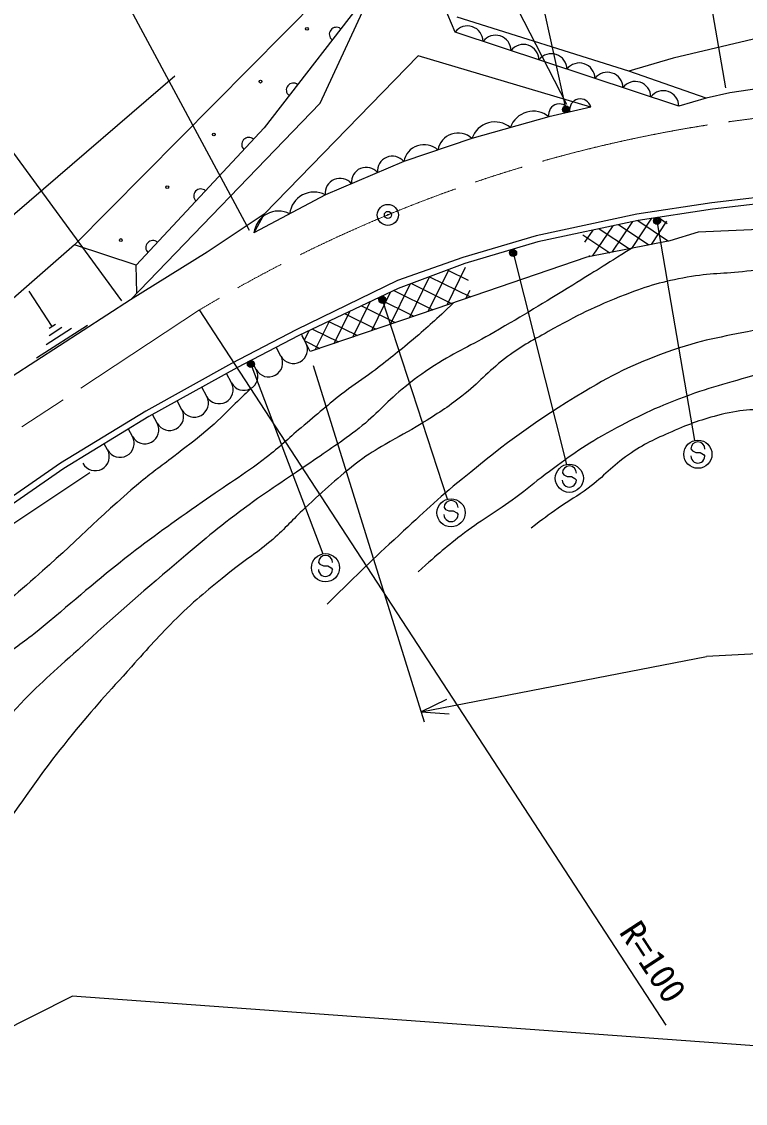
# Model space of a CAD drawing. Units: millimetres at full size, sheet at 1:1000; details may follow other scales. Extents: x 40000 to 680000, y 20000 to 380000.
# Drawn here: x 148530 to 199950, y 243186 to 319999 of the extents above; entities that cross this region are included whole.
import ezdxf
from ezdxf.enums import TextEntityAlignment as Align

# ---------------------------------------------------------------- set-up
doc = ezdxf.new("R2010")
doc.units = ezdxf.units.MM
doc.header["$LTSCALE"] = 1000
doc.header["$PDMODE"] = 32
doc.header["$PDSIZE"] = 500
doc.linetypes.add('CHAIN', pattern=[18.5, 12, -1.5, 3.5, -1.5])
for name, color, linetype, lineweight in [('M-BGD', 7, 'Continuous', 25), ('M-BMK', 2, 'CHAIN', 13), ('M-BMK-SRVR', 3, 'Continuous', 25), ('M-STR-STRC', 7, 'Continuous', 25)]:
    doc.layers.add(name, color=color, linetype=linetype, lineweight=lineweight)
doc.styles.add('ＭＳ ゴシック', font='')
doc.styles.get('ＭＳ ゴシック').set_extended_font_data('MS Gothic')

msp = doc.modelspace()

# ---------------------------------------------------------------- hatches: boundary and pattern name
at = {"layer": 'M-BGD'}
h = msp.add_hatch(dxfattribs=at)
h.set_pattern_fill('USER', color=256, style=0, pattern_type=2)
h.set_pattern_definition([(236.23177, (189157819, -367069616), (831.29277, -555.83481), []), (326.23177, (189157819, -367069616), (555.83481, 831.29277), [])])
h.paths.add_polyline_path([(194585, 304438), (188844, 303298), (188359, 305033), (192323, 305885), (194318, 306188)])
h = msp.add_hatch(dxfattribs=at)
h.set_pattern_fill('USER', color=256, style=0, pattern_type=2)
h.set_pattern_definition([(243.82163, (189141623, -367073406), (897.42498, -441.1671), []), (333.82163, (189141623, -367073406), (441.1671, 897.42498), [])])
h.paths.add_polyline_path([(180485, 300470), (169038, 296568), (168408, 297799), (175287, 301043), (180023, 302815)])

# ---------------------------------------------------------------- linework, layer by layer
for p, q in [((187268, 314108), (171532, 344674)), ((198558, 315296), (193611, 344227)), ((164711, 305172), (150009, 332538)), ((179324, 319254), (173759, 332484)), ((155653, 300182), (134438, 329104)), ((152295, 304151), (171956, 324012)), ((195223, 313995), (179324, 319254)), ((150701, 298349), (149070, 300870)), ((194321, 248745), (161174, 299525)), ((153200, 298433), (149599, 296103)), ((152067, 298211), (150266, 297046)), ((150926, 298494), (150476, 298203)), ((151384, 298280), (150484, 297697)), ((168718, 297197), (168459, 297674)), ((166958, 296245), (166619, 296873)), ((165199, 295294), (164846, 295948)), ((163440, 294343), (163082, 295004)), ((169236, 295585), (177125, 270288)), ((161680, 293392), (161331, 294037)), ((159921, 292440), (159582, 293068)), ((158162, 291489), (157832, 292100)), ((156402, 290538), (156115, 291069)), ((154643, 289587), (154405, 290027)), ((222366, 276287), (197195, 274914)), ((176909, 270981), (197195, 274914)), ((178707, 271857), (176909, 270981)), ((176909, 270981), (178904, 270840)), ((107440, 228306), (152123, 250789))]:
    msp.add_line(p, q, dxfattribs=at)
for points in [[(165771, 306336), (161710, 303635), (156261, 300234), (169750, 314199), (173641, 322660), (173106, 323881)], [(173641, 322660), (165761, 312454), (156678, 302695)], [(197163, 314559), (191666, 316478), (179479, 320305)], [(201327, 318940), (194828, 317409), (191666, 316478)], [(188967, 313931), (176713, 317578), (165771, 306336), (165037, 305002)], [(159426, 316126), (138695, 298326), (132150, 293616), (110120, 282829), (101798, 280141), (95969, 279324), (72249, 281501)], [(204635, 315799), (198843, 314936), (197163, 314559), (195223, 313995)], [(188967, 313931), (185988, 313236), (180527, 311706), (175677, 310061), (170108, 307704), (165037, 305002)], [(203231, 307805), (197564, 307136), (192241, 306328), (185086, 304790), (179880, 303242), (175233, 301609), (168025, 298116), (163449, 295726), (157344, 292344), (151288, 288654), (134771, 277197), (134195, 275849), (132690, 273392), (130724, 271426), (125348, 266997), (121550, 263482), (117398, 260231), (114097, 257888), (111882, 256221), (105825, 252170), (94642, 247617)], [(203275, 307357), (197624, 306690), (192323, 305885), (185198, 304354), (180023, 302815), (175287, 301043), (168225, 297712), (163815, 295409), (157570, 291955), (151533, 288276), (135520, 277169), (135224, 276475), (133461, 273596), (130626, 270762), (125644, 266658), (120951, 262314), (117727, 259790), (111485, 255360), (106084, 251681), (94969, 247157)], [(246876, 302472), (245956, 298608), (240431, 300360), (227403, 303706), (221453, 304951), (215015, 305263), (206851, 305506), (196595, 305038), (194585, 304438), (188678, 303265), (177948, 299604), (169038, 296568), (168408, 297799)], [(152295, 304151), (142378, 295516), (141332, 292618), (129836, 285626), (127425, 285652), (110658, 275870)], [(156721, 300711), (156678, 302695), (152295, 304151)], [(156261, 300234), (117568, 275205), (115179, 273496), (88321, 257207)], [(153367, 287961), (145549, 282755), (138254, 278628), (136965, 277291), (135359, 276792)], [(379775, 219491), (245165, 244019), (152123, 250789)]]:
    msp.add_lwpolyline(points, dxfattribs=at)
for centre in [(168804, 319489), (165496, 315739), (162189, 311989), (162189, 311989), (158882, 308239), (158882, 308239), (155575, 304489)]:
    msp.add_circle(centre, 100, dxfattribs=at)
for centre, radius, start, end in [((170891, 319098), 500, 52.32844, 232.32844), ((180206, 318588), 1105, 0.4477, 142.94659), ((182194, 317931), 1105, 0.4477, 142.94659), ((184181, 317273), 1105, 0.4477, 142.94659), ((186168, 316616), 1105, 0.4477, 142.94659), ((188156, 315959), 1105, 0.4477, 142.94659), ((190143, 315301), 1105, 0.4477, 142.94659), ((192130, 314644), 1105, 0.4477, 142.94659), ((167835, 315141), 500, 52.32844, 232.32844), ((194118, 313987), 1105, 0.4477, 142.94659), ((188226, 313743), 765, 14.25008, 192.01796), ((184883, 311924), 1715, 49.90101, 161.40872), ((186736, 313395), 765, 14.25008, 192.01796), ((182153, 311159), 1715, 49.90101, 161.40872), ((179545, 310615), 1468, 48.00346, 169.44787), ((164667, 311279), 500, 47.05569, 227.05569), ((177120, 309793), 1468, 48.00346, 169.44787), ((174866, 309390), 1052, 39.63634, 186.249), ((173010, 308604), 1052, 39.63634, 186.249), ((171154, 307819), 1052, 39.63634, 186.249), ((161260, 307619), 500, 47.05569, 227.05569), ((169311, 306146), 1750, 62.9116, 173.19424), ((166775, 304794), 1750, 62.9116, 173.19424), ((157854, 303958), 500, 47.05569, 227.05569), ((167838, 296721), 1000, 208.39875, 28.39875), ((166079, 295770), 1000, 208.39875, 28.39875), ((164319, 294818), 1000, 208.39875, 28.39875), ((162560, 293867), 1000, 208.39875, 28.39875), ((160801, 292916), 1000, 208.39875, 28.39875), ((159041, 291965), 1000, 208.39875, 28.39875), ((157282, 291014), 1000, 208.39875, 28.39875), ((155523, 290062), 1000, 208.39875, 28.39875), ((153763, 289111), 1000, 208.39875, 28.39875)]:
    msp.add_arc(centre, radius, start, end, dxfattribs=at)
for points, knots in [([(191868, 303898), (189845, 302625), (189324, 302302), (187684, 301295), (185511, 299962), (184294, 299213), (182087, 297936), (180453, 296992), (179457, 296599), (177870, 295578), (176931, 294975), (176423, 294604), (175562, 293894), (174321, 292870), (173774, 292123), (172507, 291130), (171192, 290100), (170387, 289613), (169016, 288658), (167206, 287395), (166139, 286764), (164361, 285457), (162407, 284021), (161388, 283114), (159537, 281546), (156762, 279196), (155219, 277863), (152541, 275402), (150809, 273810), (149762, 272991), (148173, 271256), (146328, 269241), (145299, 268085), (143767, 265821), (141988, 263192), (141516, 261403), (139861, 258693), (138249, 256053), (137525, 254406), (135431, 252129), (133721, 250270), (132527, 249456), (130521, 247920), (129129, 246855), (128374, 246198), (126828, 245375), (125224, 244522), (124510, 244314), (122488, 243706)], [0, 0, 0, 0, 1, 1, 1, 2, 2, 2, 3, 3, 3, 4, 4, 4, 5, 5, 5, 6, 6, 6, 7, 7, 7, 8, 8, 8, 9, 9, 9, 10, 10, 10, 11, 11, 11, 12, 12, 12, 13, 13, 13, 14, 14, 14, 15, 15, 15, 16, 16, 16, 16]), ([(227725, 303623), (225883, 303708), (225402, 303722), (223912, 303766), (221294, 303842), (219826, 303833), (217207, 303833), (215879, 303834), (215133, 303875), (213806, 303811), (212335, 303741), (211514, 303640), (210046, 303532), (208802, 303439), (208098, 303460), (206862, 303297), (205862, 303166), (205318, 302995), (204322, 302838), (202658, 302575), (201718, 302474), (200045, 302275), (198400, 302079), (197456, 302145), (195826, 301848), (194063, 301526), (193080, 301256), (191409, 300607), (189201, 299751), (188010, 299140), (185942, 297987), (184698, 297294), (183978, 296926), (182848, 296061), (181598, 295105), (181063, 294368), (179816, 293409), (178734, 292575), (178084, 292164), (176922, 291446), (175943, 290840), (175349, 290577), (174366, 289977), (173637, 289531), (173199, 289321), (172523, 288799), (170939, 287577), (170115, 286811), (168651, 285448), (167742, 284602), (167309, 284047), (166371, 283233), (165239, 282249), (164486, 281845), (163321, 280901), (161817, 279681), (160953, 279015), (159570, 277659), (158246, 276360), (157576, 275561), (156332, 274185), (154655, 272330), (153694, 271308), (152115, 269370), (150433, 267306), (149579, 266078), (148040, 263906), (146477, 261701), (145990, 260949), (144181, 258163)], [0, 0, 0, 0, 1, 1, 1, 2, 2, 2, 3, 3, 3, 4, 4, 4, 5, 5, 5, 6, 6, 6, 7, 7, 7, 8, 8, 8, 9, 9, 9, 10, 10, 10, 11, 11, 11, 12, 12, 12, 13, 13, 13, 14, 14, 14, 15, 15, 15, 16, 16, 16, 17, 17, 17, 18, 18, 18, 19, 19, 19, 20, 20, 20, 21, 21, 21, 22, 22, 22, 23, 23, 23, 23]), ([(179237, 300044), (177877, 298764), (177504, 298409), (176339, 297424), (175238, 296493), (174599, 295998), (173451, 295126), (172699, 294554), (172231, 294296), (171486, 293715), (170246, 292749), (169583, 292167), (168380, 291154), (167408, 290337), (166908, 289823), (165902, 289047), (164185, 287721), (163116, 287124), (161347, 285868), (159184, 284331), (157946, 283504), (155859, 281865), (153370, 279911), (152073, 278696), (149624, 276692), (148585, 275841), (147898, 275484), (146948, 274535), (145989, 273575), (145522, 272969), (144671, 271913), (143836, 270876), (143494, 270199), (142663, 269158), (142148, 268512), (141753, 268241), (141224, 267606), (139007, 264944), (138026, 263242), (135781, 260604), (134155, 258693), (133118, 257722), (131227, 256072), (129106, 254224), (127648, 253528), (125434, 251793), (123258, 250088), (122178, 248959), (119978, 247285), (117741, 245583), (116405, 244735), (114005, 243271), (112837, 242559), (112102, 242299), (110925, 241600), (109504, 240757), (108709, 240276), (107362, 239320), (105433, 237952), (104822, 237335), (102734, 235419)], [0, 0, 0, 0, 1, 1, 1, 2, 2, 2, 3, 3, 3, 4, 4, 4, 5, 5, 5, 6, 6, 6, 7, 7, 7, 8, 8, 8, 9, 9, 9, 10, 10, 10, 11, 11, 11, 12, 12, 12, 13, 13, 13, 14, 14, 14, 15, 15, 15, 16, 16, 16, 17, 17, 17, 18, 18, 18, 19, 19, 19, 20, 20, 20, 20]), ([(247662, 275146), (247056, 276130), (246887, 276459), (246472, 277343), (245809, 278754), (245689, 279646), (245203, 281127), (244589, 282994), (244484, 284133), (243656, 285916), (242915, 287512), (242375, 288359), (241335, 289779), (240300, 291193), (239544, 291857), (238235, 293022), (237454, 293717), (236990, 294081), (236126, 294668), (234823, 295554), (234109, 296100), (232683, 296770), (231304, 297418), (230508, 297750), (229045, 298175), (227026, 298761), (225828, 298826), (223747, 299119), (220632, 299558), (218882, 299920), (215737, 299939), (213317, 299954), (211953, 299887), (209551, 299594), (206177, 299183), (204298, 298840), (200970, 298147), (198563, 297646), (197170, 297490), (194846, 296685), (192263, 295789), (190851, 295123), (188505, 293718), (184939, 291584), (183070, 290159), (179845, 287537), (178025, 286056), (177085, 285132), (175357, 283544), (173315, 281668), (172673, 281028), (170232, 278631)], [0, 0, 0, 0, 1, 1, 1, 2, 2, 2, 3, 3, 3, 4, 4, 4, 5, 5, 5, 6, 6, 6, 7, 7, 7, 8, 8, 8, 9, 9, 9, 10, 10, 10, 11, 11, 11, 12, 12, 12, 13, 13, 13, 14, 14, 14, 15, 15, 15, 16, 16, 16, 17, 17, 17, 17]), ([(243236, 276674), (242673, 277432), (242515, 277634), (242089, 278275), (241827, 278670), (241647, 278875), (241434, 279299), (241190, 279786), (241090, 280079), (240925, 280598), (240554, 281759), (240532, 282464), (240133, 283615), (239651, 285011), (239266, 285762), (238501, 287025), (237739, 288285), (237214, 288935), (236255, 290054), (235402, 291049), (234919, 291617), (233914, 292458), (232734, 293445), (232089, 294067), (230708, 294745), (229714, 295233), (229112, 295425), (228040, 295705), (226262, 296170), (225219, 296233), (223394, 296448), (220369, 296806), (218656, 296839), (215612, 296940), (212563, 297041), (210827, 297301), (207803, 296906), (205009, 296540), (203557, 295765), (200856, 294965), (198639, 294309), (197366, 294020), (195208, 293189), (193154, 292398), (192044, 291838), (190114, 290778), (188305, 289785), (187391, 289055), (185726, 287836), (184893, 287225), (184473, 286821), (183644, 286204), (182255, 285171), (181371, 284740), (179995, 283691), (178660, 282674), (178220, 282287), (176699, 280936)], [0, 0, 0, 0, 1, 1, 1, 2, 2, 2, 3, 3, 3, 4, 4, 4, 5, 5, 5, 6, 6, 6, 7, 7, 7, 8, 8, 8, 9, 9, 9, 10, 10, 10, 11, 11, 11, 12, 12, 12, 13, 13, 13, 14, 14, 14, 15, 15, 15, 16, 16, 16, 17, 17, 17, 18, 18, 18, 19, 19, 19, 19]), ([(237053, 281736), (236111, 283097), (235767, 283540), (234794, 284566), (233529, 285900), (232646, 286478), (231141, 287534), (229529, 288665), (228539, 289169), (226850, 290182), (225976, 290706), (225488, 291002), (224595, 291493), (223829, 291915), (223369, 292094), (222591, 292495), (222012, 292794), (221732, 293058), (221121, 293286), (219679, 293824), (218835, 294126), (217302, 294255), (215874, 294376), (215064, 294256), (213633, 294179), (212122, 294098), (211274, 294027), (209775, 293818), (207566, 293510), (206347, 293220), (204145, 292868), (203445, 292756), (203051, 292707), (202348, 292611), (200741, 292392), (199800, 292498), (198227, 292100), (196824, 291744), (196054, 291458), (194727, 290880), (193481, 290337), (192772, 290020), (191654, 289249), (190451, 288421), (189945, 287737), (188773, 286864), (187976, 286270), (187469, 286023), (186656, 285452), (185889, 284913), (185641, 284726), (184722, 284028)], [0, 0, 0, 0, 1, 1, 1, 2, 2, 2, 3, 3, 3, 4, 4, 4, 5, 5, 5, 6, 6, 6, 7, 7, 7, 8, 8, 8, 9, 9, 9, 10, 10, 10, 11, 11, 11, 12, 12, 12, 13, 13, 13, 14, 14, 14, 15, 15, 15, 16, 16, 16, 17, 17, 17, 17]), ([(164813, 293949), (164283, 293424), (164145, 293290), (163712, 292872), (162908, 292095), (162480, 291632), (161625, 290911), (160756, 290179), (160230, 289818), (159334, 289121), (158360, 288362), (157780, 287980), (156837, 287182), (153880, 284678), (152401, 283073), (149484, 280522), (147778, 279030), (146821, 278192), (145025, 276810), (143616, 275725), (142772, 275190), (141358, 274112), (140498, 273457), (140008, 273098), (139187, 272396), (138207, 271558), (137728, 271010), (136767, 270149), (134905, 268482), (133889, 267513), (131934, 265956), (129910, 264344), (128758, 263458), (126625, 261992), (124644, 260632), (123476, 259957), (121462, 258647), (120589, 258079), (120106, 257751), (119229, 257188), (118412, 256664), (118150, 256500), (117128, 255862)], [0, 0, 0, 0, 1, 1, 1, 2, 2, 2, 3, 3, 3, 4, 4, 4, 5, 5, 5, 6, 6, 6, 7, 7, 7, 8, 8, 8, 9, 9, 9, 10, 10, 10, 11, 11, 11, 12, 12, 12, 13, 13, 13, 14, 14, 14, 14])]:
    msp.add_open_spline(points, degree=3, knots=knots, dxfattribs=at)
at = {"layer": 'M-BMK'}
msp.add_line((90891, 253322), (161174, 299525), dxfattribs=at)
msp.add_arc((212786, 213874), 100000, 67.13406, 121.07289, dxfattribs=at)
at = {"layer": 'M-BMK-SRVR'}
msp.add_circle((174550, 306275), 750, dxfattribs=at)
msp.add_point((174550, 306275), dxfattribs=at)
at = {"layer": 'M-STR-STRC'}
for p, q in [((187211, 313767), (183644, 329970)), ((196356, 290255), (193681, 305859)), ((183450, 303574), (187249, 288552)), ((178798, 286093), (174163, 300245)), ((164818, 295685), (169934, 282204)), ((196079, 289659), (196185, 289523)), ((196185, 289523), (196430, 289411)), ((196430, 289411), (196731, 289409)), ((196731, 289409), (196976, 289269)), ((196976, 289269), (197076, 289151)), ((186948, 287950), (187054, 287814)), ((187054, 287814), (187299, 287702)), ((187299, 287702), (187600, 287700)), ((187600, 287700), (187845, 287560)), ((187845, 287560), (187944, 287442)), ((178542, 285501), (178648, 285365)), ((178648, 285365), (178893, 285253)), ((178893, 285253), (179194, 285250)), ((179194, 285250), (179439, 285111)), ((179439, 285111), (179538, 284993)), ((169622, 281600), (169728, 281464)), ((169728, 281464), (169973, 281352)), ((169973, 281352), (170274, 281350)), ((170274, 281350), (170519, 281211)), ((170519, 281211), (170618, 281092))]:
    msp.add_line(p, q, dxfattribs=at)
for centre, radius in [((187211, 313767), 250), ((187211, 313767), 200), ((187211, 313767), 150), ((187211, 313767), 100), ((187211, 313767), 50), ((187211, 313767), 20), ((193681, 305859), 250), ((193681, 305859), 200), ((193681, 305859), 150), ((193681, 305859), 100), ((193681, 305859), 50), ((193681, 305859), 20), ((183450, 303574), 250), ((183450, 303574), 200), ((183450, 303574), 150), ((183450, 303574), 100), ((183450, 303574), 50), ((183450, 303574), 20), ((174163, 300245), 250), ((174163, 300245), 200), ((174163, 300245), 150), ((174163, 300245), 100), ((174163, 300245), 50), ((174163, 300245), 20), ((164818, 295685), 250), ((164818, 295685), 200), ((164818, 295685), 150), ((164818, 295685), 100), ((164818, 295685), 50), ((164818, 295685), 20), ((196577, 289280), 1000), ((187445, 287571), 1000), ((179039, 285122), 1000), ((170119, 281221), 1000)]:
    msp.add_circle(centre, radius, dxfattribs=at)
for centre, start, end in [((196579, 289655), 359.55488, 179.55488), ((196576, 289155), 179.55488, 359.55488), ((187448, 287946), 359.55488, 179.55488), ((187444, 287446), 179.55488, 359.55488), ((179042, 285497), 359.55488, 179.55488), ((179038, 284997), 179.55488, 359.55488), ((170122, 281596), 359.55488, 179.55488), ((170118, 281096), 179.55488, 359.55488)]:
    msp.add_arc(centre, 500, start, end, dxfattribs=at)
for p in [(187211, 313767), (193681, 305859), (183450, 303574), (174163, 300245), (164818, 295685)]:
    msp.add_point(p, dxfattribs=at)

# ---------------------------------------------------------------- texts
at = {"layer": 'M-BGD', "style": 'ＭＳ ゴシック'}
msp.add_text('R=100', height=1833, rotation=303.135, dxfattribs=at).set_placement((190467, 255051), align=Align.BOTTOM_LEFT)

doc.saveas('drawing.dxf')
